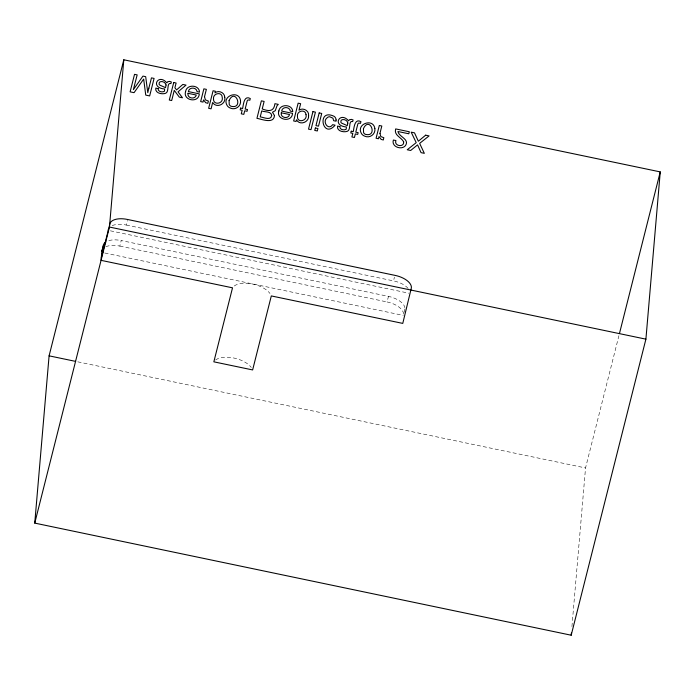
<?xml version="1.0" encoding="UTF-8"?>
<svg xmlns="http://www.w3.org/2000/svg" width="695" height="695" viewBox="0 0 695 695"><rect width="100%" height="100%" fill="white"/><g stroke="black" fill="none" stroke-linecap="round" stroke-linejoin="round"><path stroke-width="0.52" stroke-dasharray="3.48 2.61" d="M571.933 626.586L585.538 467.952L618.915 335.676M105.857 246.725A17.653 8.879 14.2 0 1 119.835 246.091L121.234 240.54L388.462 296.391A17.653 8.879 14.2 0 1 404.89 307.729M112.199 225.623A17.366 8.731 14.2 0 1 126.264 225.041L127.428 220.411M404.942 308.928L403.543 314.479A17.653 8.879 14.2 0 0 387.063 301.943L388.462 296.391M408.13 288.468A17.366 8.731 14.2 0 0 393.492 280.893L394.43 277.192M126.264 225.041L393.492 280.893M110.383 230.818L408.903 293.203M119.835 246.091L387.063 301.943M104.78 253.006L403.3 315.4M77.77 361.834L585.538 467.952M108.82 240.609A17.653 8.879 14.2 0 1 121.234 240.54M234.232 286.001A20.468 10.286 14.2 0 1 252.589 284.02A20.468 10.286 14.2 0 1 269.964 293.464M215.563 360.001A20.468 10.286 14.2 0 1 233.911 358.029A20.468 10.286 14.2 0 1 251.286 367.473"/><path stroke-width="1.04" d="M34.75 523.1L49.093 355.84L123.806 59.787L660.25 171.9L645.907 339.16L571.194 635.213L34.75 523.1L109.463 227.048L123.806 59.787M105.918 241.886A17.653 8.879 14.2 0 0 103.225 245.865L101.826 251.416L101.062 260.347L232.521 287.826L213.843 361.826L252.633 369.931L271.311 295.931L402.77 323.401L411.37 287.869A17.366 8.731 14.2 0 0 394.89 275.342L127.663 219.49A17.366 8.731 14.2 0 0 109.654 224.815L101.253 258.114M102.651 252.563L103.225 245.865M571.194 635.213L571.377 633.058M619.445 333.574L660.25 171.9M109.463 227.048L645.907 339.16M49.093 355.84L75.642 361.391M108.255 230.375A17.366 8.731 14.2 0 1 108.472 229.22M101.826 251.416A17.653 8.879 14.2 0 1 102.617 249.227M158.121 88.604C157.696 91.749 162.404 92.644 164.463 91.245L164.637 88.986C149.651 87.839 158.33 72.819 166.87 82.879L167.599 81.784L169.676 81.393L171.335 81.967L170.935 83.548C166.305 82.236 169.476 91.514 165.801 93.217C162.213 94.729 154.724 93.217 155.784 88.109L158.121 88.604M339.881 126.586C339.455 129.73 344.164 130.625 346.223 129.235L346.397 126.968C331.411 125.83 340.09 110.8 348.629 120.861L349.359 119.775L351.435 119.375L353.103 119.948L352.695 121.538C348.073 120.226 351.236 129.505 347.561 131.207C343.973 132.719 336.484 131.207 337.544 126.099L339.881 126.586M213.504 98.925C213.113 105.683 223.781 103.955 222.235 97.378C222.131 91.271 212.644 93.173 213.504 98.925M240.522 100.523C241.417 106.135 235.344 110.531 230.271 108.046A6.281 5.412 4.9 0 1 227.135 105.51C221.34 95.884 239.045 89.62 240.522 100.523M374.866 128.601C375.76 134.213 369.688 138.609 364.623 136.124A6.281 5.412 4.9 0 1 361.487 133.588C355.684 123.962 373.397 117.698 374.866 128.601M224.763 97.257C226.231 104.172 216.371 108.733 212.67 102.478L211.072 108.828L208.639 108.316L213.078 90.75L215.38 91.227L214.964 92.861C218.482 89.872 224.72 92.557 224.763 97.257M336.085 119.966L336.076 121.208L333.643 120.704L332.948 118.211L329.725 116.76A3.136 2.702 4.9 0 0 327.388 117.568C321.663 121.399 328.448 131.112 332.644 124.666L335.077 125.17C322.584 140.051 316.19 107.629 334.165 116.36A5.221 4.5 4.9 0 1 335.902 118.862L336.085 119.966M403.665 141.867C404.334 147.835 393.665 146.098 395.915 140.555L393.379 140.025C391.085 146.801 401.701 150.476 405.524 145.568C409.772 139.096 398.878 136.889 397.948 131.52L408.808 133.787L409.32 131.763L395.672 128.914C393.683 135.36 401.371 137.28 403.665 141.867M188.032 93.312C186.833 98.369 195.26 99.984 196.294 95.033L188.032 93.312M281.284 112.799C280.085 117.855 288.512 119.479 289.546 114.527L281.284 112.799M306.026 114.666C307.677 121.026 296.913 123.536 297.46 116.395C296.47 110.722 305.6 108.741 306.026 114.666M204.512 96.692L205.373 99.88L208.396 101.062L207.822 103.329L205.659 102.695L203.574 99.88L203.018 102.087L200.647 101.592L203.87 88.83L206.372 89.351L204.512 96.692M379.957 133.362L380.808 136.541L383.84 137.732L383.266 139.999L381.103 139.365L379.018 136.55L378.462 138.757L376.091 138.262L379.314 125.491L381.816 126.012L379.957 133.362M166.07 84.981L165.532 87.657L159.711 85.059L159.033 84.147L159.416 82.236C161.64 80.49 165.645 82.245 166.07 84.981M347.83 122.963L347.291 125.639L341.471 123.041L340.793 122.138L341.184 120.226C343.399 118.48 347.404 120.235 347.83 122.963M229.089 100.558L229.22 104.398A3.484 2.997 4.9 0 0 231.122 106.283C243.962 109.445 235.353 87.188 229.089 100.558M274.473 115.544C273.795 124.379 261.694 119.088 256.942 118.35L261.363 100.844L264.126 101.418L262.232 108.933C268.948 111.591 274.004 111.626 274.916 103.677L278.304 104.38L277.044 105.666L275.246 110.713L272.483 112.225L274.473 115.544M363.433 128.636L363.563 132.476A3.484 2.997 4.9 0 0 365.474 134.361C378.315 137.523 369.697 115.266 363.433 128.636M271.684 115.379C271.033 121.095 263.309 117.168 260.225 116.89L261.737 110.905C264.508 112.295 271.189 111.044 271.684 115.379M185.6 91.471C182.585 100.601 198.831 103.538 199.291 93.868L188.397 91.592C188.953 86.779 196.615 87.049 197.059 91.618L199.508 92.131C199.352 84.642 186.668 83.999 185.6 91.471M278.851 110.957C275.837 120.087 292.074 123.024 292.543 113.354L281.64 111.078C282.205 106.266 289.867 106.544 290.302 111.104L292.76 111.617C292.604 104.128 279.92 103.486 278.851 110.957M308.597 115.691C309.258 122.285 299.667 125.864 296.504 119.783L296.079 121.477L293.646 120.965L298.138 103.173L300.64 103.694L298.989 110.21C302.881 107.204 309.405 110.653 308.597 115.691M148.843 88.204L147.783 92.652L145.689 76.667L142.962 76.094L133.371 89.638L137.167 74.886L134.526 74.339L130.113 91.844L134.065 92.67L143.665 79.091L145.742 95.111L149.66 95.927L154.082 78.422L151.458 77.875L148.843 88.204M173.715 82.523L169.293 100.037L171.691 100.532L174.263 90.367L179.31 97.135L182.498 97.795L178.016 91.827L186.043 85.103L182.846 84.434L176.582 89.898L174.905 87.813L176.113 83.026L173.715 82.523M240.6 108.099L240.166 109.853L242.173 110.27L241.278 113.832L243.806 114.362L244.701 110.8L247.072 111.296L247.516 109.541L245.144 109.046L247.246 100.714L248.002 99.932L249.87 100.219L250.296 98.534C243.945 94.937 243.45 104.684 242.616 108.516L240.6 108.099M312.932 111.617L308.511 129.131L311.012 129.652L315.426 112.138L312.932 111.617M315.374 128.002L314.757 130.434L317.302 130.964L317.91 128.532L315.374 128.002M319.179 112.929L315.973 125.63L318.51 126.16L321.716 113.459L319.179 112.929M351.236 131.216L350.793 132.971L352.808 133.397L351.905 136.958L354.433 137.488L355.336 133.918L357.708 134.413L358.151 132.667L355.779 132.172L357.882 123.84L358.629 123.05L360.505 123.345L360.931 121.651C354.572 118.054 354.076 127.802 353.251 131.642L351.236 131.216M425.661 135.178L418.347 141.233L414.507 132.849L411.179 132.154L416.218 142.657L407.218 149.755L410.676 150.476L417.573 144.873L421.048 152.648L424.332 153.334L419.641 143.37L429.084 135.899L425.661 135.178"/></g></svg>
